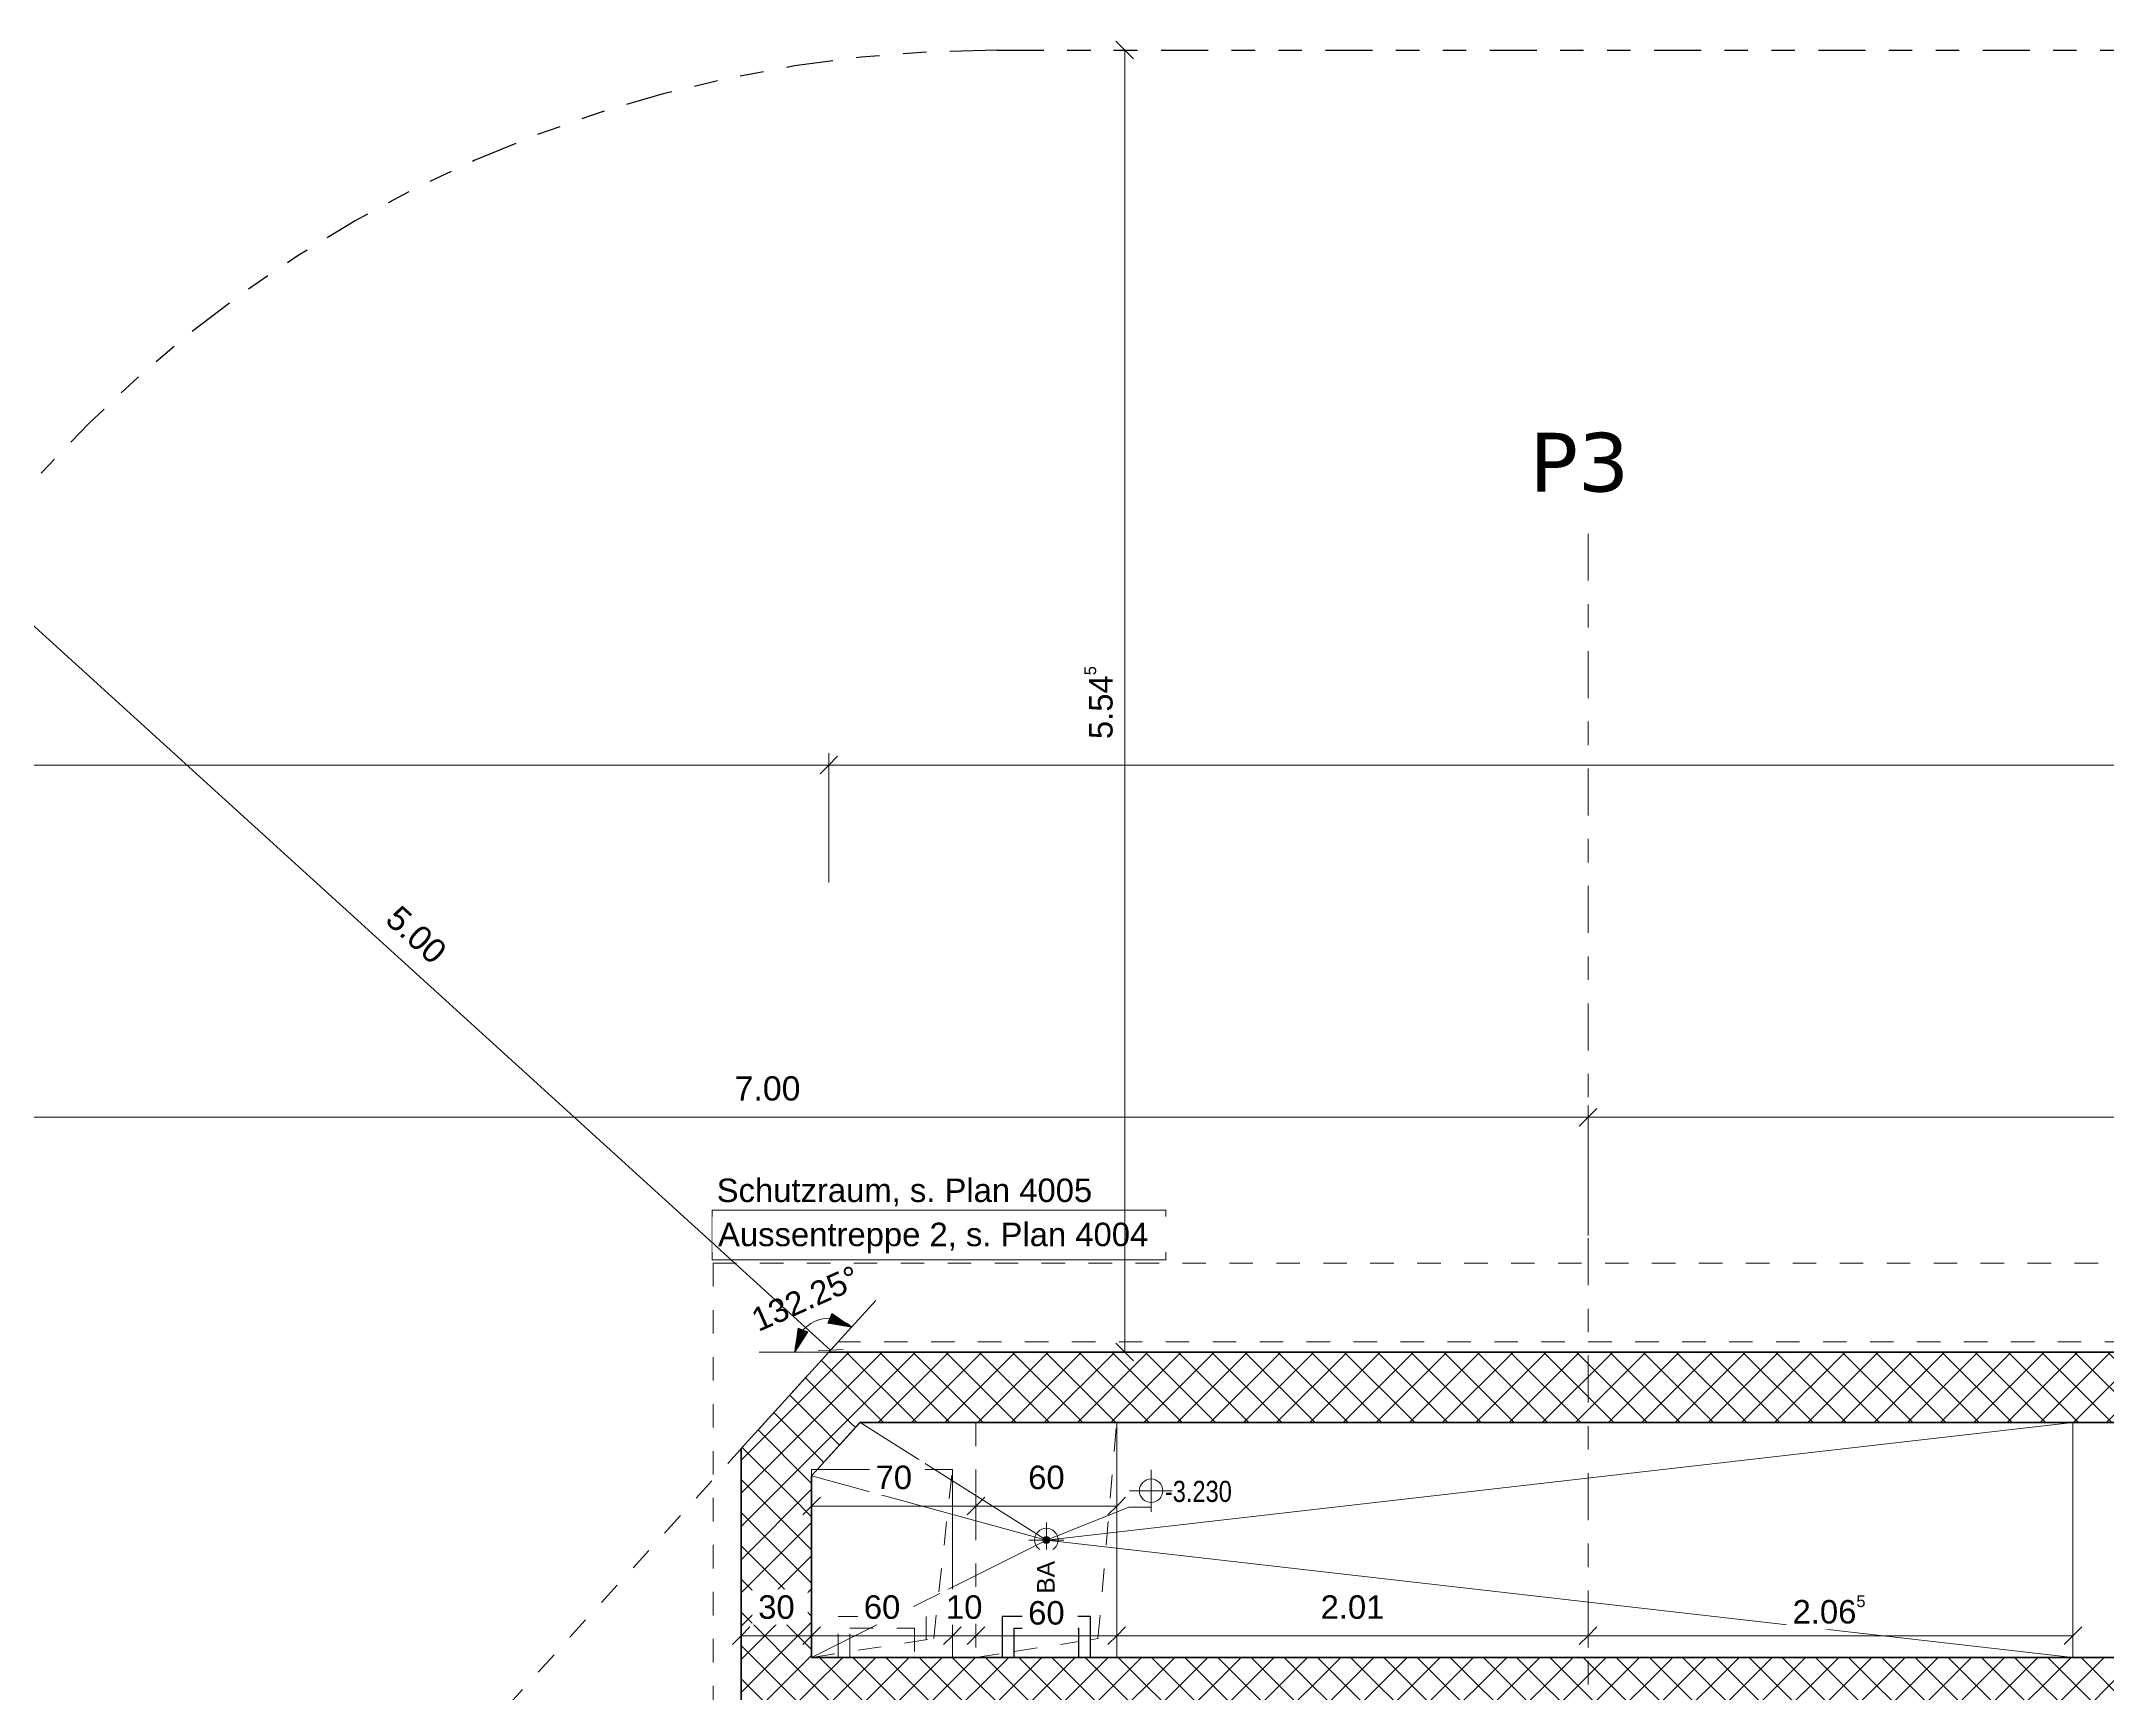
# Model space of a CAD drawing. Header units: metres. Extents: x -86 to 44, y -23 to 39.
# Drawn here: x -73.3 to -64.5, y 29.95 to 36.98 of the extents above; entities that cross this region are included whole.
import ezdxf

# ---------------------------------------------------------------- set-up
doc = ezdxf.new("R2010")
doc.units = ezdxf.units.M
for name, pattern in [('_Grundgrenze_', [0.45, 0.2, -0.05, 0.05, -0.05, 0.05, -0.05]), ('_Rasterlinie_', [0.375, 0.2, -0.05, 0.075, -0.05]), ('_Strichliert - Fein_', [0.15, 0.1, -0.05]), ('_Strichpunkt - Fein_', [0.2, 0.1, -0.05, 0, -0.05]), ('_Verdeckte Linien_', [0.15, 0.1, -0.05]), ('Strichpunkt - Fein', [0.2, 0.1, -0.05, 0, -0.05])]:
    doc.linetypes.add(name, pattern=pattern)
for name, color, linetype, lineweight in [('A-____-____-DIMS', 7, 'Continuous', 5), ('A-____-____-DIMS-50', 7, 'Continuous', 5), ('A-____-NOTE-TEXT', 7, 'Continuous', 9), ('A-DETL-____-HDLN', 7, '_Verdeckte Linien_', 9), ('A-DETL-GENF-OTLN', 7, 'Continuous', 9), ('A-FLOR-____-OTLN', 7, 'Continuous', 9), ('A-FLOR-____-OVHD', 7, 'Strichpunkt - Fein', 9), ('A-GENM-____-OTLN', 7, 'Continuous', 9), ('A-WALL-____-MCUT', 7, 'Continuous', 35), ('A-WALL-____-PATT', 7, 'Continuous', 35), ('G-____-____-DIMS', 7, 'Continuous', 5), ('S-GRID-____-OTLN', 7, 'Continuous', 5), ('Text', 7, 'Continuous', 5), ('Vertikale Erschließung', 7, 'Continuous', 9)]:
    doc.layers.add(name, color=color, linetype=linetype, lineweight=lineweight)
for name, color, linetype, lineweight, true_color in [('A-DETL-____-OTLN', 5, 'Continuous', 9, 0x0000ff), ('C-PROP-LINE-OTLN', 7, '_Grundgrenze_', 25, 0x800000), ('S-GRID-____-IDEN', 7, 'Continuous', 9, 0x5555aa)]:
    doc.layers.add(name, color=color, linetype=linetype, lineweight=lineweight, true_color=true_color)
doc.styles.add('Arial_1', font='arial.ttf', dxfattribs={"height": 0.1})
doc.styles.add('Arial_2', font='arial.ttf', dxfattribs={"height": 0.075})
doc.styles.add('Arial_4', font='arial.ttf', dxfattribs={"width": 0.8, "height": 0.09})
doc.styles.add('Arial_B', font='arial.ttf', dxfattribs={"height": 0.103175})
doc.styles.add('Verdana_B', font='verdana.ttf', dxfattribs={"height": 0.25})
doc.dimstyles.new('Pfeil_2_Dezimalstellen', dxfattribs={"dimscale": 0.3048, "dimtxt": 0.102026, "dimasz": 0.328084, "dimexe": 0.500328, "dimexo": 0.0625, "dimgap": 0.082021, "dimtad": 1, "dimdec": 1, "dimlfac": 100, "dimrnd": 0.5, "dimdsep": 46, "dimtxsty": 'Arial_1', "dimsah": 1, "dimcen": 0.09, "dimazin": 0, "dimtfac": 1, "dimtdec": 4, "dimtix": 1, "dimtmove": 0, "dimatfit": 3, "dimfxl": 0.500328, "dimfxlon": 1, "dimtvp": 1, "dimtolj": 1, "dimtzin": 0, "dimarcsym": 2})
doc.dimstyles.new('SUB_Ausbau', dxfattribs={"dimscale": 0.3048, "dimtxt": 0.102026, "dimasz": 0.246063, "dimexe": 0.164042, "dimexo": 0.0625, "dimgap": 0.123031, "dimtad": 1, "dimrnd": 0.005, "dimzin": 0, "dimdsep": 46, "dimtxsty": 'Arial_B', "dimblk1": 'OBLIQUE', "dimblk2": 'OBLIQUE', "dimsah": 1, "dimcen": 0.09, "dimazin": 0, "dimtfac": 1, "dimtdec": 4, "dimtix": 1, "dimtmove": 0, "dimatfit": 3, "dimfxl": 0.164042, "dimfxlon": 1, "dimtvp": 1, "dimtfill": 1, "dimtolj": 1, "dimtzin": 0, "dimarcsym": 2})
doc.dimstyles.new('SUB_Rohbau_Aussen_Vermassung', dxfattribs={"dimscale": 0.3048, "dimtxt": 0.102026, "dimasz": 0.246063, "dimexe": 0.164042, "dimexo": 0.0625, "dimgap": 0.123031, "dimtad": 1, "dimrnd": 0.005, "dimzin": 0, "dimdsep": 46, "dimtxsty": 'Arial_B', "dimblk1": 'OBLIQUE', "dimblk2": 'OBLIQUE', "dimsah": 1, "dimcen": 0.09, "dimazin": 0, "dimtfac": 1, "dimtdec": 4, "dimtix": 1, "dimtmove": 0, "dimatfit": 3, "dimfxl": 1.64042, "dimfxlon": 1, "dimtvp": 1, "dimtfill": 1, "dimtolj": 1, "dimtzin": 0, "dimarcsym": 2})
doc.dimstyles.new('SUB_Rohbau_Aussen_Vermassung_2', dxfattribs={"dimscale": 0.3048, "dimtxt": 0.102026, "dimasz": 0.246063, "dimexe": 0.164042, "dimexo": 0.0625, "dimgap": 0.123031, "dimtad": 1, "dimrnd": 0.005, "dimzin": 0, "dimdsep": 46, "dimtxsty": 'Arial_B', "dimblk1": 'OBLIQUE', "dimblk2": 'OBLIQUE', "dimsah": 1, "dimcen": 0.09, "dimazin": 0, "dimtfac": 1, "dimtdec": 4, "dimtix": 1, "dimtmove": 2, "dimatfit": 3, "dimfxl": 1.64042, "dimfxlon": 1, "dimtvp": 1, "dimtfill": 1, "dimtolj": 1, "dimtzin": 0, "dimarcsym": 2})
doc.dimstyles.new('SUB_Rohbau_fein_1', dxfattribs={"dimscale": 0.3048, "dimtxt": 0.102026, "dimasz": 0.246063, "dimexe": 0.164042, "dimexo": 0.0625, "dimgap": 0.123031, "dimtad": 1, "dimrnd": 0.005, "dimzin": 0, "dimdsep": 46, "dimtxsty": 'Arial_1', "dimblk1": 'OBLIQUE', "dimblk2": 'OBLIQUE', "dimsah": 1, "dimcen": 0.09, "dimazin": 0, "dimtfac": 1, "dimtdec": 4, "dimtix": 1, "dimtmove": 0, "dimatfit": 3, "dimfxl": 0.164042, "dimfxlon": 1, "dimtvp": 1, "dimtfill": 1, "dimtolj": 1, "dimtzin": 0, "dimarcsym": 2})
doc.dimstyles.new('SUB_Rohbau_fein_3', dxfattribs={"dimscale": 0.3048, "dimtxt": 0.102026, "dimasz": 0.246063, "dimexe": 0.164042, "dimexo": 0.0625, "dimgap": 0.123031, "dimtad": 1, "dimdec": 1, "dimlfac": 100, "dimrnd": 0.5, "dimdsep": 46, "dimtxsty": 'Arial_1', "dimblk1": 'OBLIQUE', "dimblk2": 'OBLIQUE', "dimsah": 1, "dimcen": 0.09, "dimazin": 0, "dimtfac": 1, "dimtdec": 4, "dimtix": 1, "dimtmove": 2, "dimatfit": 3, "dimfxl": 0.164042, "dimfxlon": 1, "dimtvp": 1, "dimtfill": 1, "dimtolj": 1, "dimtzin": 0, "dimarcsym": 2})
doc.dimstyles.new('SUB_Rohbau_fein_6', dxfattribs={"dimscale": 0.3048, "dimtxt": 0.102026, "dimasz": 0.246063, "dimexe": 0.164042, "dimexo": 0.0625, "dimgap": 0.123031, "dimtad": 1, "dimdec": 1, "dimlfac": 100, "dimrnd": 0.5, "dimdsep": 46, "dimtxsty": 'Arial_1', "dimblk1": 'OBLIQUE', "dimblk2": 'OBLIQUE', "dimsah": 1, "dimcen": 0.09, "dimazin": 0, "dimtfac": 1, "dimtdec": 4, "dimtix": 1, "dimtmove": 0, "dimatfit": 3, "dimfxl": 0.164042, "dimfxlon": 1, "dimtvp": 1, "dimtfill": 1, "dimtolj": 1, "dimtzin": 0, "dimarcsym": 2})
doc.dimstyles.new('SUB_Rohbau_fein_7', dxfattribs={"dimscale": 0.3048, "dimtxt": 0.102026, "dimasz": 0.246063, "dimexe": 0.164042, "dimexo": 0.0625, "dimgap": 0.123031, "dimtad": 1, "dimrnd": 0.005, "dimzin": 0, "dimdsep": 46, "dimtxsty": 'Arial_1', "dimblk1": 'OBLIQUE', "dimblk2": 'OBLIQUE', "dimsah": 1, "dimcen": 0.09, "dimazin": 0, "dimtfac": 1, "dimtdec": 4, "dimtix": 1, "dimtmove": 0, "dimatfit": 3, "dimfxl": 0.164042, "dimfxlon": 1, "dimtvp": 1, "dimtfill": 1, "dimtolj": 1, "dimtzin": 0, "dimarcsym": 2})
pattern_1 = [(45, (0, 0), (-0.07071068, 0.07071068), []), (135, (0, 0), (-0.07071068, -0.07071068), [])]

# ---------------------------------------------------------------- blocks, each defined once
blk = doc.blocks.new('AM_BD_DD_Symbol - DD-41707139--01_UG_OK_FFB_AF')
at = {"layer": 'A-DETL-GENF-OTLN', "linetype": 'Strichpunkt - Fein'}
for p, q in [((0, 1), (0, 0)), ((0.52, 0.08), (0.6, 1)), ((0.6, 1), (0.6, 0)), ((0, 0), (0.1125, 0.0173)), ((0.1625, 0.025), (0.4375, 0.0673)), ((0.4875, 0.075), (0.52, 0.08))]:
    blk.add_line(p, q, dxfattribs=at)
blk = doc.blocks.new('AM_Steigeisen - Typ 1-41820292--01_UG_OK_FFB_AF')
at = {"layer": 'Vertikale Erschließung', "lineweight": 25}
for p, q in [((-0.0125, -0.15), (-0.0625, -0.15)), ((-0.0625, -0.15), (-0.0625, -0.325)), ((-0.0125, -0.275), (-0.0125, -0.15)), ((0.3125, -0.15), (0.2625, -0.15)), ((0.2625, -0.15), (0.2625, -0.275)), ((0.3125, -0.325), (0.3125, -0.15)), ((-0.0625, -0.325), (0.3125, -0.325)), ((0.2625, -0.275), (-0.0125, -0.275))]:
    blk.add_line(p, q, dxfattribs=at)
blk = doc.blocks.new('AM_Deckenöffnung rechteckig - DD-41790556--01_UG_OK_FFB_AF')
at = {"layer": 'A-GENM-____-OTLN', "linetype": '_Strichpunkt - Fein_'}
for p, q in [((0.3, 0.4), (-0.3, 0.4)), ((-0.3, 0.4), (-0.3, -0.4)), ((0.3, -0.4), (0.3, 0.4)), ((-0.3, -0.4), (0.3, -0.4))]:
    blk.add_line(p, q, dxfattribs=at)
blk = doc.blocks.new('AM_BD_DD_Symbol - DD-41790565--01_UG_OK_FFB_AF')
at = {"layer": 'A-DETL-GENF-OTLN', "linetype": '_Strichpunkt - Fein_'}
for p, q in [((0, 0.8), (0.6, 0.8)), ((0, 0.8), (0, 0)), ((0.52, 0.08), (0.6, 0.8)), ((0.6, 0.8), (0.6, 0)), ((0, 0), (0.52, 0.08)), ((0.6, 0), (0, 0))]:
    blk.add_line(p, q, dxfattribs=at)
blk = doc.blocks.new('AM_Deckenöffnung rechteckig - DD-41707137--01_UG_OK_FFB_AF')
at = {"layer": 'A-FLOR-____-OVHD'}
for p, q in [((0.3, 0.5), (-0.3, 0.5)), ((-0.3, 0.5), (-0.3, -0.5)), ((0.3, -0.5), (0.3, 0.5)), ((-0.3, -0.5), (0.3, -0.5))]:
    blk.add_line(p, q, dxfattribs=at)
blk = doc.blocks.new('Family - ___-13919876--01_UG_OK_FFB_AF')
at = {"layer": 'C-PROP-LINE-OTLN'}
blk.add_line((-69.227, 36.9456), (23.307, 36.9456), dxfattribs=at)
blk.add_arc((-69.2302, 31.4529), 5.4927, 89.9662, 137.76891, dxfattribs=at)
blk = doc.blocks.new('DE_Detailverweis - mit_Rahmen-56961561--01_UG_OK_FFB_AF')
at = {"layer": 'A-DETL-GENF-OTLN', "color": 30, "linetype": 'Strichpunkt - Fein', "true_color": 0xff8000}
for p, q in [((0, 5.3789), (13.1058, 5.3789)), ((0, 5.3789), (0, 0)), ((13.1058, 0), (13.1058, 5.3789)), ((13.1058, 0), (0, 0))]:
    blk.add_line(p, q, dxfattribs=at)
blk = doc.blocks.new('DIMBLOCK29--01_UG_OK_FFB_AF')
at = {"layer": 'A-____-____-DIMS-50'}
for p, q in [((-78.008, 33.9016), (-78.0455, 33.8641)), ((-78.008, 33.9016), (-78.008, 33.9516)), ((-78.008, 33.9016), (-77.9705, 33.9391)), ((-78.008, 33.9016), (-69.9425, 33.9016)), ((-78.008, 33.9016), (-78.008, 33.4016)), ((-69.9425, 33.9016), (-69.98, 33.8641)), ((-69.9425, 33.9016), (-69.9425, 33.9516)), ((-69.9425, 33.9016), (-69.905, 33.9391)), ((-69.9425, 33.9016), (-69.9425, 33.4016))]:
    blk.add_line(p, q, dxfattribs=at)
at = {"layer": 'A-____-____-DIMS-50', "color": 0, "insert": (-74.137, 34.0762), "char_height": 0.103175, "width": 0.388091, "attachment_point": 1, "line_spacing_factor": 0.941778, "style": 'Arial_B', "bg_fill": 3, "box_fill_scale": 1.25, "bg_fill_color": 256, "bg_fill_true_color": 13158600, "bg_fill_transparency": 0}
blk.add_mtext('8.06\\A2\\H0.5x;\\S5^  ;\\H2x;', dxfattribs=at)
blk = doc.blocks.new('_Oblique')
at = {"color": 0, "linetype": 'ByBlock', "lineweight": -2}
blk.add_line((-0.5, -0.5), (0.5, 0.5), dxfattribs=at)
blk = doc.blocks.new('DIMBLOCK30--01_UG_OK_FFB_AF')
at = {"layer": 'A-____-____-DIMS-50'}
for p, q in [((-69.9425, 33.9016), (-69.98, 33.8641)), ((-69.9425, 33.9016), (-69.9425, 33.9516)), ((-69.9425, 33.9016), (-69.905, 33.9391)), ((-69.9425, 33.9016), (25.752, 33.9016)), ((-69.9425, 33.9016), (-69.9425, 33.4016)), ((25.752, 33.9016), (25.7145, 33.8641)), ((25.752, 33.9016), (25.752, 33.9516)), ((25.752, 33.9016), (25.7895, 33.9391)), ((25.752, 33.9016), (25.752, 33.4016))]:
    blk.add_line(p, q, dxfattribs=at)
at = {"layer": 'A-____-____-DIMS-50', "color": 0, "insert": (-22.4501, 34.0762), "char_height": 0.103175, "width": 0.481134, "attachment_point": 1, "line_spacing_factor": 0.941778, "style": 'Arial_B', "bg_fill": 3, "box_fill_scale": 1.25, "bg_fill_color": 256, "bg_fill_true_color": 13158600, "bg_fill_transparency": 0}
blk.add_mtext('95.69\\A2\\H0.5x;\\S5^  ;\\H2x;', dxfattribs=at)
blk = doc.blocks.new('DIMBLOCK33--01_UG_OK_FFB_AF')
at = {"layer": 'A-____-____-DIMS-50'}
for p, q in [((-73.708, 32.4016), (-73.7455, 32.3641)), ((-73.708, 32.4016), (-73.708, 32.4516)), ((-73.708, 32.4016), (-73.6705, 32.4391)), ((-73.708, 32.4016), (-66.708, 32.4016)), ((-73.708, 32.4016), (-73.708, 31.8977)), ((-66.708, 32.4016), (-66.7455, 32.3641)), ((-66.708, 32.4016), (-66.708, 32.4516)), ((-66.708, 32.4016), (-66.6705, 32.4391)), ((-66.708, 32.4016), (-66.708, 31.8977))]:
    blk.add_line(p, q, dxfattribs=at)
at = {"layer": 'A-____-____-DIMS-50', "color": 0, "insert": (-70.3437, 32.5762), "char_height": 0.10317, "width": 0.325653, "attachment_point": 1, "line_spacing_factor": 0.941778, "style": 'Arial_B', "bg_fill": 3, "box_fill_scale": 1.25, "bg_fill_color": 256, "bg_fill_true_color": 13158600, "bg_fill_transparency": 0}
blk.add_mtext('7.00', dxfattribs=at)
blk = doc.blocks.new('DIMBLOCK34--01_UG_OK_FFB_AF')
at = {"layer": 'A-____-____-DIMS-50'}
for p, q in [((-66.708, 32.4016), (-66.7455, 32.3641)), ((-66.708, 32.4016), (-66.708, 32.4516)), ((-66.708, 32.4016), (-66.6705, 32.4391)), ((-66.708, 32.4016), (-58.708, 32.4016)), ((-66.708, 32.4016), (-66.708, 31.8977)), ((-58.708, 32.4016), (-58.7455, 32.3641)), ((-58.708, 32.4016), (-58.708, 32.4516)), ((-58.708, 32.4016), (-58.6705, 32.4391)), ((-58.708, 32.4016), (-58.708, 31.8977))]:
    blk.add_line(p, q, dxfattribs=at)
at = {"layer": 'A-____-____-DIMS-50', "color": 0, "insert": (-62.8437, 32.5762), "char_height": 0.10317, "width": 0.325653, "attachment_point": 1, "line_spacing_factor": 0.941778, "style": 'Arial_B', "bg_fill": 3, "box_fill_scale": 1.25, "bg_fill_color": 256, "bg_fill_true_color": 13158600, "bg_fill_transparency": 0}
blk.add_mtext('8.00', dxfattribs=at)
blk = doc.blocks.new('DIMBLOCK90--01_UG_OK_FFB_AF')
at = {"layer": 'A-____-____-DIMS-50'}
for p, q in [((-68.6818, 36.9456), (-68.7193, 36.9831)), ((-68.6818, 36.9456), (-68.7318, 36.9456)), ((-68.6818, 36.9456), (-68.6818, 31.4016)), ((-68.6818, 36.9456), (-68.6443, 36.9081)), ((-68.6818, 36.9456), (-68.6318, 36.9456)), ((-68.6818, 31.4016), (-68.7193, 31.4391)), ((-68.6818, 31.4016), (-68.7318, 31.4016)), ((-68.6818, 31.4016), (-68.6443, 31.3641)), ((-68.6818, 31.4016), (-68.6318, 31.4016))]:
    blk.add_line(p, q, dxfattribs=at)
at = {"layer": 'A-____-____-DIMS-50', "color": 0, "insert": (-68.8538, 34.0119), "char_height": 0.1, "width": 0.388091, "attachment_point": 1, "rotation": 90, "line_spacing_factor": 0.941778, "style": 'Arial_1', "bg_fill": 3, "box_fill_scale": 1.25, "bg_fill_color": 256, "bg_fill_true_color": 13158600, "bg_fill_transparency": 0}
blk.add_mtext('5.54\\A2\\H0.5x;\\S5^  ;\\H2x;', dxfattribs=at)
blk = doc.blocks.new('DIMBLOCK91--01_UG_OK_FFB_AF')
at = {"layer": 'A-____-____-DIMS-50'}
for p, q in [((-73.6357, 34.7721), (-73.6887, 34.7696)), ((-73.6357, 34.7721), (-73.6693, 34.7351)), ((-73.6357, 34.7721), (-73.6021, 34.8091)), ((-73.6357, 34.7721), (-73.5827, 34.7746)), ((-69.9349, 31.41), (-73.6357, 34.7721)), ((-69.9349, 31.41), (-69.9012, 31.447)), ((-69.9349, 31.41), (-69.8819, 31.4125)), ((-69.9349, 31.41), (-69.9878, 31.4075)), ((-69.9349, 31.41), (-69.9685, 31.373))]:
    blk.add_line(p, q, dxfattribs=at)
at = {"layer": 'A-____-____-DIMS-50', "color": 0, "insert": (-71.7683, 33.3116), "char_height": 0.10317, "width": 0.325653, "attachment_point": 1, "rotation": 317.74587, "line_spacing_factor": 0.941778, "style": 'Arial_B', "bg_fill": 3, "box_fill_scale": 1.25, "bg_fill_color": 256, "bg_fill_true_color": 13158600, "bg_fill_transparency": 0}
blk.add_mtext('5.00', dxfattribs=at)
blk = doc.blocks.new('Höhenkoten - Kreuz leer-8422377--01_UG_OK_FFB_AF')
at = {"layer": 'G-____-____-DIMS'}
for p, q in [((0, 0.0024), (0, 0.00318)), ((0, 0.0029), (0, -0.0001)), ((0, 0.0024), (0, 0.0014)), ((0, 0.0014), (0, 0.0024)), ((-0.001, 0.0014), (-0.0018, 0.0014)), ((-0.0015, 0.0014), (0.0015, 0.0014)), ((0, 0.0014), (-0.001, 0.0014)), ((-0.001, 0.0014), (0, 0.0014)), ((0, 0.0004), (0, 0.0014)), ((0, 0.0014), (0.001, 0.0014)), ((0.001, 0.0014), (0, 0.0014)), ((0, 0.0014), (0, 0.0004)), ((0, 0.0004), (0, -0.00039)), ((0.001, 0.0014), (0.00183, 0.0014))]:
    blk.add_line(p, q, dxfattribs=at)
for start, end in [(360, 180), (90, 180), (360, 90), (180, 270), (180, 360), (270, 360)]:
    blk.add_arc((0, 0.0014), 0.001, start, end, dxfattribs=at)
blk = doc.blocks.new('DIMBLOCK1358--01_UG_OK_FFB_AF')
at = {"layer": 'A-____-____-DIMS-50'}
for p, q in [((-70.3159, 30.194), (-70.3534, 30.1565)), ((-70.3159, 30.194), (-70.3159, 30.244)), ((-70.3159, 30.194), (-70.2784, 30.2315)), ((-70.3159, 30.194), (-70.0159, 30.194)), ((-70.3159, 30.194), (-70.3159, 30.144)), ((-70.0159, 30.194), (-70.0534, 30.1565)), ((-70.0159, 30.194), (-70.0159, 30.244)), ((-70.0159, 30.194), (-69.9784, 30.2315)), ((-70.0159, 30.194), (-70.0159, 30.144))]:
    blk.add_line(p, q, dxfattribs=at)
at = {"layer": 'A-____-____-DIMS-50', "color": 0, "insert": (-70.2434, 30.3661), "char_height": 0.1, "width": 0.186088, "attachment_point": 1, "line_spacing_factor": 0.941778, "style": 'Arial_1', "bg_fill": 3, "box_fill_scale": 1.25, "bg_fill_color": 256, "bg_fill_true_color": 13158600, "bg_fill_transparency": 0}
blk.add_mtext('30', dxfattribs=at)
blk = doc.blocks.new('DIMBLOCK1359--01_UG_OK_FFB_AF')
at = {"layer": 'A-____-____-DIMS-50'}
for p, q in [((-70.0159, 30.194), (-70.0534, 30.1565)), ((-70.0159, 30.194), (-70.0159, 30.244)), ((-70.0159, 30.194), (-69.9784, 30.2315)), ((-70.0159, 30.194), (-69.4159, 30.194)), ((-70.0159, 30.194), (-70.0159, 30.144)), ((-69.4159, 30.194), (-69.4534, 30.1565)), ((-69.4159, 30.194), (-69.4159, 30.244)), ((-69.4159, 30.194), (-69.3784, 30.2315)), ((-69.4159, 30.194), (-69.4159, 30.144))]:
    blk.add_line(p, q, dxfattribs=at)
at = {"layer": 'A-____-____-DIMS-50', "color": 0, "insert": (-69.7934, 30.3661), "char_height": 0.1, "width": 0.186088, "attachment_point": 1, "line_spacing_factor": 0.941778, "style": 'Arial_1', "bg_fill": 3, "box_fill_scale": 1.25, "bg_fill_color": 256, "bg_fill_true_color": 13158600, "bg_fill_transparency": 0}
blk.add_mtext('60', dxfattribs=at)
blk = doc.blocks.new('DIMBLOCK1360--01_UG_OK_FFB_AF')
at = {"layer": 'A-____-____-DIMS-50'}
for p, q in [((-69.4159, 30.194), (-69.4534, 30.1565)), ((-69.4159, 30.194), (-69.4159, 30.244)), ((-69.4159, 30.194), (-69.3784, 30.2315)), ((-69.4159, 30.194), (-69.3159, 30.194)), ((-69.4159, 30.194), (-69.4159, 30.144)), ((-69.3159, 30.194), (-69.3534, 30.1565)), ((-69.3159, 30.194), (-69.3159, 30.244)), ((-69.3159, 30.194), (-69.2784, 30.2315)), ((-69.3159, 30.194), (-69.3159, 30.144))]:
    blk.add_line(p, q, dxfattribs=at)
at = {"layer": 'A-____-____-DIMS-50', "color": 0, "insert": (-69.4434, 30.3661), "char_height": 0.1, "width": 0.186088, "attachment_point": 1, "line_spacing_factor": 0.941778, "style": 'Arial_1', "bg_fill": 3, "box_fill_scale": 1.25, "bg_fill_color": 256, "bg_fill_true_color": 13158600, "bg_fill_transparency": 0}
blk.add_mtext('10', dxfattribs=at)
blk = doc.blocks.new('DIMBLOCK1361--01_UG_OK_FFB_AF')
at = {"layer": 'A-____-____-DIMS-50'}
for p, q in [((-69.3159, 30.194), (-69.3534, 30.1565)), ((-69.3159, 30.194), (-69.3159, 30.244)), ((-69.3159, 30.194), (-69.2784, 30.2315)), ((-69.3159, 30.194), (-68.7159, 30.194)), ((-69.3159, 30.194), (-69.3159, 30.144)), ((-68.7159, 30.194), (-68.7534, 30.1565)), ((-68.7159, 30.194), (-68.7159, 30.244)), ((-68.7159, 30.194), (-68.6784, 30.2315)), ((-68.7159, 30.194), (-68.7159, 30.144))]:
    blk.add_line(p, q, dxfattribs=at)
at = {"layer": 'A-____-____-DIMS-50', "color": 0, "insert": (-69.0934, 30.3416), "char_height": 0.1, "width": 0.186088, "attachment_point": 1, "line_spacing_factor": 0.941778, "style": 'Arial_1', "bg_fill": 3, "box_fill_scale": 1.25, "bg_fill_color": 256, "bg_fill_true_color": 13158600, "bg_fill_transparency": 0}
blk.add_mtext('60', dxfattribs=at)
blk = doc.blocks.new('DIMBLOCK1362--01_UG_OK_FFB_AF')
at = {"layer": 'A-____-____-DIMS-50'}
for p, q in [((-68.7159, 30.194), (-68.7534, 30.1565)), ((-68.7159, 30.194), (-68.7159, 30.244)), ((-68.7159, 30.194), (-68.6784, 30.2315)), ((-68.7159, 30.194), (-66.708, 30.194)), ((-68.7159, 30.194), (-68.7159, 30.144)), ((-66.708, 30.194), (-66.7455, 30.1565)), ((-66.708, 30.194), (-66.708, 30.244)), ((-66.708, 30.194), (-66.6705, 30.2315)), ((-66.708, 30.194), (-66.708, 30.144))]:
    blk.add_line(p, q, dxfattribs=at)
at = {"layer": 'A-____-____-DIMS-50', "color": 0, "insert": (-67.8476, 30.3661), "char_height": 0.1, "width": 0.325653, "attachment_point": 1, "line_spacing_factor": 0.941778, "style": 'Arial_1', "bg_fill": 3, "box_fill_scale": 1.25, "bg_fill_color": 256, "bg_fill_true_color": 13158600, "bg_fill_transparency": 0}
blk.add_mtext('2.01', dxfattribs=at)
blk = doc.blocks.new('DIMBLOCK1363--01_UG_OK_FFB_AF')
at = {"layer": 'A-____-____-DIMS-50'}
for p, q in [((-66.708, 30.194), (-66.7455, 30.1565)), ((-66.708, 30.194), (-66.708, 30.244)), ((-66.708, 30.194), (-66.6705, 30.2315)), ((-66.708, 30.194), (-64.6425, 30.194)), ((-66.708, 30.194), (-66.708, 30.144)), ((-64.6425, 30.194), (-64.68, 30.1565)), ((-64.6425, 30.194), (-64.6425, 30.244)), ((-64.6425, 30.194), (-64.605, 30.2315)), ((-64.6425, 30.194), (-64.6425, 30.144))]:
    blk.add_line(p, q, dxfattribs=at)
at = {"layer": 'A-____-____-DIMS-50', "color": 0, "insert": (-65.837, 30.3661), "char_height": 0.1, "width": 0.388091, "attachment_point": 1, "line_spacing_factor": 0.941778, "style": 'Arial_1', "bg_fill": 3, "box_fill_scale": 1.25, "bg_fill_color": 256, "bg_fill_true_color": 13158600, "bg_fill_transparency": 0}
blk.add_mtext('2.06\\A2\\H0.5x;\\S5^  ;\\H2x;', dxfattribs=at)
blk = doc.blocks.new('DIMBLOCK1366--01_UG_OK_FFB_AF')
at = {"layer": 'A-____-____-DIMS-50'}
for points in [[(-70.0872, 31.4016), (-70.0317, 31.4877), (-70.0733, 31.503)], [(-69.8453, 31.5086), (-69.9297, 31.5666), (-69.9463, 31.5255)]]:
    blk.add_hatch(color=256, dxfattribs=at).paths.add_polyline_path(points)
for p, q in [((-69.8453, 31.5086), (-69.7427, 31.6215)), ((-70.0733, 31.503), (-70.0872, 31.4016)), ((-70.0317, 31.4877), (-70.0733, 31.503)), ((-69.8453, 31.5086), (-69.9478, 31.3957)), ((-69.9297, 31.5666), (-69.9463, 31.5255)), ((-69.9463, 31.5255), (-69.8453, 31.5086)), ((-69.8453, 31.5086), (-69.9297, 31.5666)), ((-69.8453, 31.5086), (-69.8453, 31.5086)), ((-70.0872, 31.4016), (-70.0317, 31.4877)), ((-70.0872, 31.4016), (-70.2397, 31.4016)), ((-70.0872, 31.4016), (-69.9347, 31.4016))]:
    blk.add_line(p, q, dxfattribs=at)
blk.add_arc((-69.9425, 31.4016), 0.1446, 47.74587, 180, dxfattribs=at)
blk.add_arc((-69.9425, 31.4016), 0.1446, 47.74587, 180, dxfattribs=at)
at = {"layer": 'A-____-____-DIMS-50', "color": 0, "insert": (-70.2833, 31.5782), "char_height": 0.1, "width": 0.576368, "attachment_point": 1, "rotation": 23.87293, "line_spacing_factor": 0.941778, "style": 'Arial_1'}
blk.add_mtext('132.25°', dxfattribs=at)
blk = doc.blocks.new('DIMBLOCK1367--01_UG_OK_FFB_AF')
at = {"layer": 'A-____-____-DIMS-50'}
for p, q in [((-70.0159, 30.7464), (-70.0159, 30.7964)), ((-69.3159, 30.7464), (-69.3159, 30.7964)), ((-70.0159, 30.7464), (-70.0534, 30.7089)), ((-70.0159, 30.7464), (-69.9784, 30.7839)), ((-70.0159, 30.7464), (-69.3159, 30.7464)), ((-70.0159, 30.7464), (-70.0159, 30.6964)), ((-69.3159, 30.7464), (-69.3534, 30.7089)), ((-69.3159, 30.7464), (-69.2784, 30.7839)), ((-69.3159, 30.7464), (-69.3159, 30.6964))]:
    blk.add_line(p, q, dxfattribs=at)
at = {"layer": 'A-____-____-DIMS-50', "color": 0, "insert": (-69.7434, 30.9184), "char_height": 0.1, "width": 0.186088, "attachment_point": 1, "line_spacing_factor": 0.941778, "style": 'Arial_1', "bg_fill": 3, "box_fill_scale": 1.25, "bg_fill_color": 256, "bg_fill_true_color": 13158600, "bg_fill_transparency": 0}
blk.add_mtext('70', dxfattribs=at)
blk = doc.blocks.new('DIMBLOCK1368--01_UG_OK_FFB_AF')
at = {"layer": 'A-____-____-DIMS-50'}
for p, q in [((-69.3159, 30.7464), (-69.3159, 30.7964)), ((-68.7159, 30.7464), (-68.7159, 30.7964)), ((-69.3159, 30.7464), (-69.3534, 30.7089)), ((-69.3159, 30.7464), (-69.2784, 30.7839)), ((-69.3159, 30.7464), (-68.7159, 30.7464)), ((-69.3159, 30.7464), (-69.3159, 30.6964)), ((-68.7159, 30.7464), (-68.7534, 30.7089)), ((-68.7159, 30.7464), (-68.6784, 30.7839)), ((-68.7159, 30.7464), (-68.7159, 30.6964))]:
    blk.add_line(p, q, dxfattribs=at)
at = {"layer": 'A-____-____-DIMS-50', "color": 0, "insert": (-69.0934, 30.9184), "char_height": 0.1, "width": 0.186088, "attachment_point": 1, "line_spacing_factor": 0.941778, "style": 'Arial_1', "bg_fill": 3, "box_fill_scale": 1.25, "bg_fill_color": 256, "bg_fill_true_color": 13158600, "bg_fill_transparency": 0}
blk.add_mtext('60', dxfattribs=at)

msp = doc.modelspace()

# ---------------------------------------------------------------- hatches: boundary and pattern name
at = {"layer": 'A-WALL-____-PATT', "lineweight": 9}
h = msp.add_hatch(dxfattribs=at)
h.set_pattern_fill('FP_1', color=256, style=0, pattern_type=2)
h.set_pattern_definition(pattern_1)
h.paths.add_polyline_path([(-16.283, 31.1016), (-15.988, 31.1016), (-15.988, 31.4016), (-69.9425, 31.4016), (-70.2151, 31.1016), (-16.4352, 31.1016)])
h = msp.add_hatch(dxfattribs=at)
h.set_pattern_fill('FP_1', color=256, style=0, pattern_type=2)
h.set_pattern_definition(pattern_1)
h.paths.add_polyline_path([(-70.3159, 30.5444), (-70.0159, 30.8747), (-70.0159, 30.9016), (-69.9914, 30.9016), (-69.8098, 31.1016), (-70.2151, 31.1016), (-70.3159, 30.9906), (-70.3159, 30.6016)])
h = msp.add_hatch(dxfattribs=at)
h.set_pattern_fill('FP_1', color=256, style=0, pattern_type=2)
h.set_pattern_definition(pattern_1)
h.paths.add_polyline_path([(-70.0159, 29.8016), (-70.0159, 30.8747), (-70.3159, 30.5444), (-70.3159, 29.8016)])
h = msp.add_hatch(dxfattribs=at)
h.set_pattern_fill('FP_1', color=256, style=0, pattern_type=2)
h.set_pattern_definition(pattern_1)
h.paths.add_polyline_path([(-69.9425, 29.8016), (-64.3928, 29.8016), (-64.3928, 30.1016), (-70.0159, 30.1016), (-70.0159, 29.8016)])
h.paths.add_polyline_path([(-25.493, 29.8016), (-19.538, 29.8016), (-19.538, 30.1016), (-62.1928, 30.1016), (-62.1928, 29.8016), (-25.5393, 29.8016)])
h.paths.add_polyline_path([(-15.983, 29.8016), (-15.983, 30.0517), (-16.083, 30.0517), (-16.083, 29.8016), (-15.988, 29.8016)])
h.paths.add_polyline_path([(-16.283, 29.8016), (-16.183, 29.8016), (-16.183, 30.1016), (-19.438, 30.1016), (-19.438, 29.8016), (-16.4352, 29.8016)])

# ---------------------------------------------------------------- linework, layer by layer
at = {"layer": 'A-____-NOTE-TEXT', "lineweight": 5}
for p, q in [((-69.0159, 30.6766), (-69.0159, 30.5266)), ((-69.0909, 30.6016), (-68.9409, 30.6016))]:
    msp.add_line(p, q, dxfattribs=at)
at = {"layer": 'A-____-NOTE-TEXT', "color": 30, "lineweight": 5, "true_color": 0xff8000, "flags": 128}
msp.add_lwpolyline([(-70.4394, 32.0067), (-68.5074, 32.0067), (-68.5074, 31.7947), (-70.4394, 31.7947)], close=True, dxfattribs=at)
at = {"layer": 'A-____-NOTE-TEXT', "lineweight": 5}
msp.add_circle((-69.0159, 30.6016), 0.05, dxfattribs=at)
at = {"layer": 'A-DETL-____-HDLN'}
for p, q in [((-69.9034, 30.2766), (-69.5284, 30.2766)), ((-69.9034, 30.1016), (-69.9034, 30.2766)), ((-69.5284, 30.2766), (-69.5284, 30.1016)), ((-69.8534, 30.2266), (-69.5782, 30.2266)), ((-69.8534, 30.1016), (-69.8534, 30.2266)), ((-69.5782, 30.2266), (-69.5782, 30.1016)), ((-69.5284, 30.1016), (-69.9034, 30.1016)), ((-69.5782, 30.1016), (-69.8534, 30.1016))]:
    msp.add_line(p, q, dxfattribs=at)
at = {"layer": 'A-DETL-____-OTLN', "color": 133, "linetype": '_Strichliert - Fein_', "true_color": 0x4cc3d9}
for p, q in [((-69.9025, 31.4456), (-73.7633, 27.1958)), ((26.3929, 31.4456), (-69.9025, 31.4456))]:
    msp.add_line(p, q, dxfattribs=at)
at = {"layer": 'A-FLOR-____-OTLN'}
for p, q in [((-69.8083, 31.1016), (-70.0159, 30.8747)), ((-69.8083, 31.1016), (-69.0159, 30.6016)), ((-64.6425, 31.1016), (-69.0159, 30.6016)), ((-64.6425, 31.1016), (-64.6425, 30.1016)), ((-69.0159, 30.6016), (-70.0159, 30.8747)), ((-70.0159, 30.1016), (-69.0159, 30.6016)), ((-69.0159, 30.6016), (-64.6425, 30.1016))]:
    msp.add_line(p, q, dxfattribs=at)
at = {"layer": 'A-FLOR-____-OVHD'}
msp.add_line((-69.3159, 31.1016), (-69.3159, 30.1016), dxfattribs=at)
at = {"layer": 'A-WALL-____-MCUT'}
for p, q in [((-69.9425, 31.4016), (-70.3159, 30.9906)), ((25.752, 31.4016), (-69.9425, 31.4016)), ((-70.0159, 30.8747), (-69.8098, 31.1016)), ((-69.8098, 31.1016), (-16.283, 31.1016)), ((-70.3159, 30.9906), (-70.3159, 29.8016)), ((-70.0159, 30.1016), (-70.0159, 30.8747)), ((-70.0159, 30.1016), (-19.538, 30.1016))]:
    msp.add_line(p, q, dxfattribs=at)
at = {"layer": 'G-____-____-DIMS'}
msp.add_line((-68.6649, 30.7414), (-68.5697, 30.7414), dxfattribs=at)
at = {"layer": 'S-GRID-____-OTLN', "color": 8, "linetype": '_Rasterlinie_', "true_color": 0x808080}
msp.add_line((-66.708, -7.8134), (-66.708, 34.9016), dxfattribs=at)

# ---------------------------------------------------------------- block references
at = {"layer": 'A-FLOR-____-OVHD'}
msp.add_blockref('AM_Deckenöffnung rechteckig - DD-41707137--01_UG_OK_FFB_AF', (-69.0159, 30.6016), dxfattribs=at)
at = {"layer": 'A-GENM-____-OTLN'}
msp.add_blockref('AM_BD_DD_Symbol - DD-41707139--01_UG_OK_FFB_AF', (-69.3159, 30.1016), dxfattribs=at)
at = {"layer": 'A-GENM-____-OTLN', "linetype": '_Strichpunkt - Fein_'}
for name, p in [('AM_Deckenöffnung rechteckig - DD-41790556--01_UG_OK_FFB_AF', (-69.7159, 30.5016)), ('AM_BD_DD_Symbol - DD-41790565--01_UG_OK_FFB_AF', (-70.0159, 30.1016))]:
    msp.add_blockref(name, p, dxfattribs=at)
at = {"layer": 'C-PROP-LINE-OTLN'}
msp.add_blockref('Family - ___-13919876--01_UG_OK_FFB_AF', (0, 0), dxfattribs=at)
at = {"layer": 'G-____-____-DIMS', "extrusion": (0, 0, -1), "xscale": 49.99999999999998, "yscale": 49.99999999999998, "zscale": 49.99999999999998}
msp.add_blockref('Höhenkoten - Kreuz leer-8422377--01_UG_OK_FFB_AF', (68.5697, 30.7414), dxfattribs=at)
at = {"layer": 'Vertikale Erschließung', "rotation": 180}
msp.add_blockref('AM_Steigeisen - Typ 1-41820292--01_UG_OK_FFB_AF', (-68.8909, 29.9516), dxfattribs=at)

# ---------------------------------------------------------------- texts
at = {"layer": 'G-____-____-DIMS', "insert": (-68.5109, 30.8537), "char_height": 0.09, "width": 0.337157, "attachment_point": 1, "line_spacing_factor": 0.941778, "style": 'Arial_4'}
msp.add_mtext('-3.230', dxfattribs=at)
at = {"layer": 'S-GRID-____-IDEN', "color": 8, "lineweight": 5, "true_color": 0x808080, "insert": (-66.9578, 35.3161), "char_height": 0.25, "width": 0.601266, "attachment_point": 1, "style": 'Verdana_B'}
msp.add_mtext('P3', dxfattribs=at)

# ---------------------------------------------------------------- next in the draw order: texts
at = {"layer": 'A-____-NOTE-TEXT', "lineweight": 5, "insert": (-69.0556, 30.3728), "char_height": 0.075, "width": 0.168354, "attachment_point": 1, "rotation": 90, "style": 'Arial_2', "bg_fill": 3, "box_fill_scale": 1.25, "bg_fill_color": 256, "bg_fill_true_color": 13158600, "bg_fill_transparency": 0}
msp.add_mtext('BA', dxfattribs=at)

# ---------------------------------------------------------------- next in the draw order: dimensions: what is measured, and where the dimension line sits
at = {"layer": 'A-____-____-DIMS'}
dim = msp.add_linear_dim(base=(-69.9425, 33.9016), p1=(-78.008, 33.4016), p2=(-69.9425, 33.4016), text='\\A1;8.06\\Q;{\\A1;{\\H0.5x;\\S5^ ;}}', dimstyle='SUB_Rohbau_Aussen_Vermassung', override={"dimpost": '<>', "dimfxl": 8.065488}, dxfattribs=at)
dim.commit()
dim.dimension.update_dxf_attribs({"geometry": 'DIMBLOCK29--01_UG_OK_FFB_AF', "text_midpoint": (-73.9753, 33.9918)})

# ---------------------------------------------------------------- next in the draw order: hatches: boundary and pattern name
at = {"layer": 'G-____-____-DIMS', "lineweight": 9}
h = msp.add_hatch(color=256, dxfattribs=at)
edge = h.paths.add_edge_path()
edge.add_arc((-69.0159, 30.6016), 0.015, 0, 360)

# ---------------------------------------------------------------- next in the draw order: linework, layer by layer
at = {"layer": 'G-____-____-DIMS'}
msp.add_line((-69.0159, 30.6016), (-68.6649, 30.7414), dxfattribs=at)
at = {"layer": 'G-____-____-DIMS', "lineweight": 9}
msp.add_circle((-69.0159, 30.6016), 0.015, dxfattribs=at)

# ---------------------------------------------------------------- next in the draw order: block references
at = {"layer": 'A-DETL-GENF-OTLN', "color": 30, "true_color": 0xff8000}
msp.add_blockref('DE_Detailverweis - mit_Rahmen-56961561--01_UG_OK_FFB_AF', (-70.4359, 26.4016), dxfattribs=at)

# ---------------------------------------------------------------- next in the draw order: dimensions: what is measured, and where the dimension line sits
at = {"layer": 'A-____-____-DIMS'}
dim = msp.add_linear_dim(base=(25.752, 33.9016), p1=(-69.9425, 33.4016), p2=(25.752, 33.4016), text='\\A1;95.69\\Q;{\\A1;{\\H0.5x;\\S5^ ;}}', dimstyle='SUB_Rohbau_Aussen_Vermassung_2', override={"dimpost": '<>', "dimfxl": 95.694512}, dxfattribs=at)
dim.commit()
dim.dimension.update_dxf_attribs({"geometry": 'DIMBLOCK30--01_UG_OK_FFB_AF', "text_midpoint": (-22.2096, 34.0075), "dimtype": 160})

# ---------------------------------------------------------------- next in the draw order: texts
at = {"layer": 'A-____-NOTE-TEXT', "color": 30, "lineweight": 5, "true_color": 0xff8000, "insert": (-70.4144, 31.9528), "char_height": 0.1, "width": 2.276792, "attachment_point": 1, "style": 'Arial_1', "bg_fill": 3, "box_fill_scale": 1.25, "bg_fill_color": 256, "bg_fill_true_color": 13158600, "bg_fill_transparency": 0}
msp.add_mtext('Aussentreppe 2, s. Plan 4004', dxfattribs=at)

# ---------------------------------------------------------------- next in the draw order: dimensions: what is measured, and where the dimension line sits
at = {"layer": 'A-____-____-DIMS'}
for base, p1, p2, override, picture, middle in [((-69.3159, 30.7464), (-70.0159, 30.7964), (-69.3159, 30.7964), {"dimpost": '<>', "dimfxl": 0.7}, 'DIMBLOCK1367--01_UG_OK_FFB_AF', (-69.6659, 30.8349)), ((-70.0159, 30.194), (-70.3159, 30.244), (-70.0159, 30.244), {"dimpost": '<>', "dimfxl": 0.3}, 'DIMBLOCK1358--01_UG_OK_FFB_AF', (-70.1659, 30.2826))]:
    dim = msp.add_linear_dim(base=base, p1=p1, p2=p2, dimstyle='SUB_Rohbau_fein_6', override=override, dxfattribs=at)
    dim.commit()
    dim.dimension.update_dxf_attribs({"geometry": picture, "text_midpoint": middle})

# ---------------------------------------------------------------- next in the draw order: texts
at = {"layer": 'A-____-NOTE-TEXT', "color": 30, "lineweight": 5, "true_color": 0xff8000, "insert": (-70.4144, 31.9528), "char_height": 0.1, "width": 2.276792, "attachment_point": 1, "style": 'Arial_1', "bg_fill": 3, "box_fill_scale": 1.25, "bg_fill_color": 256, "bg_fill_true_color": 13158600, "bg_fill_transparency": 0}
msp.add_mtext('Aussentreppe 2, s. Plan 4004', dxfattribs=at)

# ---------------------------------------------------------------- next in the draw order: dimensions: what is measured, and where the dimension line sits
at = {"layer": 'A-____-____-DIMS'}
for base, p1, p2, picture, middle in [((-68.7159, 30.7464), (-69.3159, 30.7964), (-68.7159, 30.7964), 'DIMBLOCK1368--01_UG_OK_FFB_AF', (-69.0159, 30.8349)), ((-69.4159, 30.194), (-70.0159, 30.244), (-69.4159, 30.244), 'DIMBLOCK1359--01_UG_OK_FFB_AF', (-69.7159, 30.2826))]:
    dim = msp.add_linear_dim(base=base, p1=p1, p2=p2, dimstyle='SUB_Rohbau_fein_6', override={"dimpost": '<>', "dimfxl": 0.6}, dxfattribs=at)
    dim.commit()
    dim.dimension.update_dxf_attribs({"geometry": picture, "text_midpoint": middle})

# ---------------------------------------------------------------- next in the draw order: dimensions: what is measured, and where the dimension line sits
for base, p1, p2, dimstyle, override, picture, middle in [((-66.708, 32.4016), (-73.708, 31.8977), (-66.708, 31.8977), 'SUB_Rohbau_Aussen_Vermassung', {"dimpost": '<>', "dimfxl": 7}, 'DIMBLOCK33--01_UG_OK_FFB_AF', (-70.208, 32.4917)), ((-69.3159, 30.194), (-69.4159, 30.244), (-69.3159, 30.244), 'SUB_Rohbau_fein_6', {"dimpost": '<>', "dimfxl": 0.1}, 'DIMBLOCK1360--01_UG_OK_FFB_AF', (-69.3659, 30.2826))]:
    dim = msp.add_linear_dim(base=base, p1=p1, p2=p2, dimstyle=dimstyle, override=override, dxfattribs=at)
    dim.commit()
    dim.dimension.update_dxf_attribs({"geometry": picture, "text_midpoint": middle})

# ---------------------------------------------------------------- next in the draw order: dimensions: what is measured, and where the dimension line sits
dim = msp.add_linear_dim(base=(-68.6818, 31.4016), p1=(-68.6318, 36.9456), p2=(-68.6318, 31.4016), angle=90, text='\\A1;5.54\\Q;{\\A1;{\\H0.5x;\\S5^ ;}}', dimstyle='SUB_Rohbau_fein_1', override={"dimpost": '<>', "dimfxl": 5.544017}, dxfattribs=at)
dim.commit()
dim.dimension.update_dxf_attribs({"geometry": 'DIMBLOCK90--01_UG_OK_FFB_AF', "text_midpoint": (-68.7701, 34.1736)})
dim = msp.add_linear_dim(base=(-73.6357, 34.7721), p1=(-69.9685, 31.373), p2=(-73.6693, 34.7351), angle=317.74587, dimstyle='SUB_Ausbau', override={"dimpost": '<>', "dimfxl": 5}, dxfattribs=at)
dim.commit()
dim.dimension.update_dxf_attribs({"geometry": 'DIMBLOCK91--01_UG_OK_FFB_AF', "text_midpoint": (-71.7246, 33.1578)})
dim = msp.add_linear_dim(base=(-58.708, 32.4016), p1=(-66.708, 31.8977), p2=(-58.708, 31.8977), dimstyle='SUB_Rohbau_Aussen_Vermassung', override={"dimpost": '<>', "dimfxl": 8}, dxfattribs=at)
dim.commit()
dim.dimension.update_dxf_attribs({"geometry": 'DIMBLOCK34--01_UG_OK_FFB_AF', "text_midpoint": (-62.708, 32.4918)})
dim = msp.add_linear_dim(base=(-68.7159, 30.194), p1=(-69.3159, 30.244), p2=(-68.7159, 30.244), dimstyle='SUB_Rohbau_fein_3', override={"dimpost": '<>', "dimfxl": 0.6}, dxfattribs=at)
dim.commit()
dim.dimension.update_dxf_attribs({"geometry": 'DIMBLOCK1361--01_UG_OK_FFB_AF', "text_midpoint": (-69.0004, 30.275), "dimtype": 160})

# ---------------------------------------------------------------- next in the draw order: texts
at = {"layer": 'Text', "color": 30, "true_color": 0xff8000, "insert": (-70.4201, 32.1407), "char_height": 0.1, "width": 1.984177, "attachment_point": 1, "style": 'Arial_1'}
msp.add_mtext('Schutzraum, s. Plan 4005', dxfattribs=at)

# ---------------------------------------------------------------- next in the draw order: dimensions: what is measured, and where the dimension line sits
at = {"layer": 'A-____-____-DIMS'}
dim = msp.add_angular_dim_3p(base=(-69.9471, 31.5461), center=(-69.9425, 31.4016), p1=(-69.8453, 31.5086), p2=(-70.0872, 31.4016), dimstyle='Pfeil_2_Dezimalstellen', override={"dimpost": '<>', "dimfxl": 0.264508}, dxfattribs=at)
dim.commit()
dim.dimension.update_dxf_attribs({"geometry": 'DIMBLOCK1366--01_UG_OK_FFB_AF', "text_midpoint": (-70.0319, 31.6034)})
dim = msp.add_linear_dim(base=(-66.708, 30.194), p1=(-68.7159, 30.244), p2=(-66.708, 30.244), dimstyle='SUB_Rohbau_fein_7', override={"dimpost": '<>', "dimfxl": 2.007879}, dxfattribs=at)
dim.commit()
dim.dimension.update_dxf_attribs({"geometry": 'DIMBLOCK1362--01_UG_OK_FFB_AF', "text_midpoint": (-67.712, 30.2826)})

# ---------------------------------------------------------------- next in the draw order: dimensions: what is measured, and where the dimension line sits
dim = msp.add_linear_dim(base=(-64.6425, 30.194), p1=(-66.708, 30.244), p2=(-64.6425, 30.244), text='\\A1;2.06\\Q;{\\A1;{\\H0.5x;\\S5^ ;}}', dimstyle='SUB_Rohbau_fein_7', override={"dimpost": '<>', "dimfxl": 2.065488}, dxfattribs=at)
dim.commit()
dim.dimension.update_dxf_attribs({"geometry": 'DIMBLOCK1363--01_UG_OK_FFB_AF', "text_midpoint": (-65.6753, 30.2826)})

doc.saveas('drawing.dxf')
